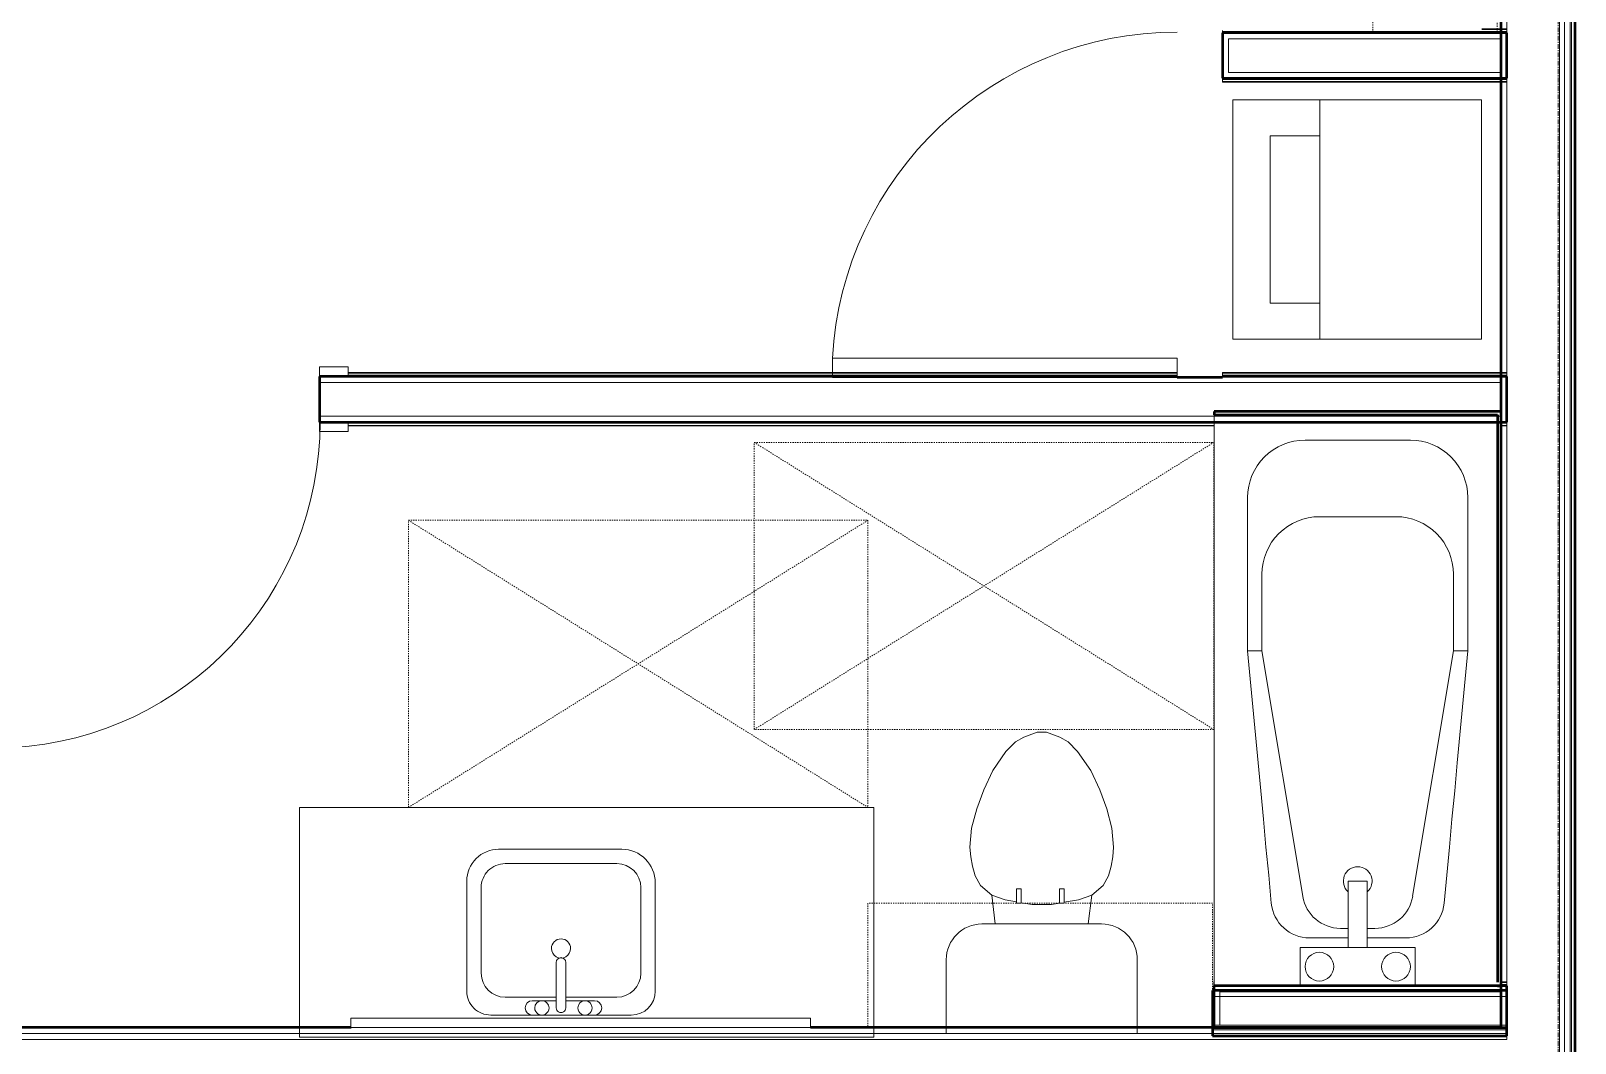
# Model space of a CAD drawing. Header units: inches. Extents: x -4235 to -464, y 9767 to 12347.
# Drawn here: x -3640.9 to -3479.5, y 11128.8 to 11234.6 of the extents above; entities that cross this region are included whole.
import ezdxf

# ---------------------------------------------------------------- set-up
doc = ezdxf.new("R2010")
doc.units = ezdxf.units.IN
doc.header["$MEASUREMENT"] = 0
doc.linetypes.add('Dash', pattern=[0.25, 0.125, -0.125])
doc.linetypes.add('Grid Line 1_2_', pattern=[0.875, 0.5, -0.125, 0.125, -0.125])
for name, color, linetype, lineweight in [('0-1', 170, 'Continuous', 5), ('0-2', 10, 'Continuous', 9), ('A-DOOR-1', 7, 'Continuous', 9), ('A-DOOR-2', 130, 'Continuous', 20), ('A-DOOR-FRAM-1', 130, 'Continuous', 20), ('A-FLOR-4', 192, 'Continuous', 9), ('A-GENM-HDLN-1', 7, 'Dash', 9), ('A-WALL-1', 250, 'Continuous', 50), ('A-WALL-2', 50, 'Continuous', 13), ('A-WALL-3', 10, 'Continuous', 9), ('A-WALL-4', 254, 'Continuous', 9), ('A-WALL-5', 7, 'Continuous', 9), ('I-WALL-1', 250, 'Continuous', 50), ('I-WALL-2', 10, 'Continuous', 9), ('I-WALL-3', 254, 'Continuous', 9), ('P-SANR-FIXT-1', 7, 'Continuous', 9), ('P-SANR-FIXT-2', 254, 'Continuous', 9), ('P-SANR-FIXT-3', 10, 'Continuous', 9), ('Q-CASE-1', 254, 'Continuous', 9), ('Q-CASE-2', 7, 'Continuous', 9), ('Q-CASE-3', 7, 'Dash', 9), ('Q-CASE-4', 10, 'Continuous', 9), ('S-GRID-1', 1, 'Grid Line 1_2_', 9)]:
    doc.layers.add(name, color=color, linetype=linetype, lineweight=lineweight)

# ---------------------------------------------------------------- blocks, each defined once
blk = doc.blocks.new('Basic Wall _ INT - W4BØF - _5_8 GYP - 2X4 WOOD_BATT_ - 5_8 GYP_ - ___-2685875-BACKGROUND - 3RD FLOOR')
at = {"layer": 'A-WALL-3'}
for p, q in [((-3610.72, 11198.45), (-3607.72, 11198.45)), ((-3486.67, 11198.8), (-3487.3, 11198.8)), ((-3487.3, 11198.45), (-3486.67, 11198.45)), ((-3486.67, 11198.8), (-3486.67, 11198.86)), ((-3486.67, 11198.86), (-3486.67, 11198.74)), ((-3486.67, 11198.66), (-3486.67, 11198.8)), ((-3486.67, 11198.74), (-3486.67, 11198.58)), ((-3486.67, 11198.59), (-3486.67, 11198.65)), ((-3486.67, 11198.58), (-3486.67, 11198.51)), ((-3486.67, 11198.51), (-3486.67, 11198.49)), ((-3486.67, 11198.49), (-3486.67, 11198.45)), ((-3486.67, 11198.45), (-3486.67, 11198.47))]:
    blk.add_line(p, q, dxfattribs=at)
at = {"layer": 'A-WALL-4'}
for p, q in [((-3521.12, 11198.8), (-3607.72, 11198.8)), ((-3607.72, 11198.45), (-3521.12, 11198.45)), ((-3521.12, 11198.8), (-3521.12, 11198.86)), ((-3521.12, 11198.66), (-3521.12, 11198.8)), ((-3521.12, 11198.59), (-3521.12, 11198.65)), ((-3521.12, 11198.45), (-3521.12, 11198.47)), ((-3516.37, 11198.86), (-3516.37, 11198.8)), ((-3516.37, 11198.8), (-3516.37, 11198.66)), ((-3487.3, 11198.8), (-3516.37, 11198.8)), ((-3516.37, 11198.65), (-3516.37, 11198.59)), ((-3516.37, 11198.47), (-3516.37, 11198.45)), ((-3516.37, 11198.45), (-3487.3, 11198.45)), ((-3486.67, 11198.86), (-3487.3, 11198.86)), ((-3486.67, 11198.58), (-3487.3, 11198.58))]:
    blk.add_line(p, q, dxfattribs=at)
at = {"layer": 'A-WALL-5'}
for p, q in [((-3521.12, 11198.86), (-3607.72, 11198.86)), ((-3521.12, 11198.58), (-3607.72, 11198.58)), ((-3521.12, 11198.86), (-3521.12, 11198.58)), ((-3521.12, 11198.58), (-3521.12, 11198.49)), ((-3521.12, 11198.49), (-3521.12, 11198.45)), ((-3516.37, 11198.58), (-3516.37, 11198.86)), ((-3487.3, 11198.86), (-3516.37, 11198.86)), ((-3487.3, 11198.58), (-3516.37, 11198.58)), ((-3516.37, 11198.49), (-3516.37, 11198.58)), ((-3516.37, 11198.45), (-3516.37, 11198.49))]:
    blk.add_line(p, q, dxfattribs=at)
blk = doc.blocks.new('Basic Wall _ INT - W4BØF - _5_8 GYP - 2X4 WOOD_BATT_ - 5_8 GYP_ - ___-2685874-BACKGROUND - 3RD FLOOR')
at = {"layer": 'A-WALL-3'}
for p, q in [((-3610.72, 11193.7), (-3607.72, 11193.7)), ((-3487.26, 11193.7), (-3486.67, 11193.7)), ((-3486.67, 11193.7), (-3486.67, 11193.66)), ((-3486.67, 11193.68), (-3486.67, 11193.7)), ((-3486.67, 11193.66), (-3486.67, 11193.6)), ((-3486.67, 11193.6), (-3486.67, 11193.58)), ((-3486.67, 11193.58), (-3486.67, 11193.5)), ((-3486.67, 11193.5), (-3486.67, 11193.56)), ((-3486.67, 11193.5), (-3486.67, 11193.29)), ((-3486.67, 11193.35), (-3486.67, 11193.49)), ((-3486.67, 11193.35), (-3487.26, 11193.35)), ((-3486.67, 11193.29), (-3486.67, 11193.35))]:
    blk.add_line(p, q, dxfattribs=at)
at = {"layer": 'A-WALL-4'}
for p, q in [((-3607.72, 11193.7), (-3517.26, 11193.7)), ((-3487.26, 11193.58), (-3486.67, 11193.58)), ((-3517.26, 11193.35), (-3607.72, 11193.35)), ((-3486.67, 11193.29), (-3487.26, 11193.29))]:
    blk.add_line(p, q, dxfattribs=at)
at = {"layer": 'A-WALL-5'}
for p, q in [((-3607.72, 11193.58), (-3517.26, 11193.58)), ((-3517.26, 11193.29), (-3607.72, 11193.29))]:
    blk.add_line(p, q, dxfattribs=at)
blk = doc.blocks.new('SWING - SINGLE - FLUSH - 2-10 x 6-8 - PRIVACY-3199407-BACKGROUND - 3RD FLOOR')
at = {"layer": 'A-DOOR-1'}
blk.add_arc((17, 2.37), 34.07, 93.3657, 180, dxfattribs=at)
at = {"layer": 'A-DOOR-2'}
for p, q in [((15, 2.37), (15, 36.38)), ((17, 36.38), (15, 36.38)), ((17, 2.37), (17, 36.38)), ((17, 2.37), (15, 2.37))]:
    blk.add_line(p, q, dxfattribs=at)
at = {"layer": 'A-DOOR-FRAM-1'}
for p, q in [((-17, 3.37), (-20, 3.37)), ((-20, 3.37), (-20, 2.37)), ((-17, 2.37), (-17, 3.37)), ((20, 3.37), (17, 3.37)), ((17, 3.37), (17, 2.37)), ((20, 2.37), (20, 3.37)), ((-20, 2.37), (-17, 2.37)), ((17, 2.37), (20, 2.37)), ((-17, -2.38), (-20, -2.38)), ((-20, -2.38), (-20, -3.38)), ((-17, -3.38), (-17, -2.38)), ((20, -2.38), (17, -2.38)), ((17, -2.38), (17, -3.38)), ((20, -3.38), (20, -2.38)), ((-20, -3.38), (-17, -3.38)), ((17, -3.38), (20, -3.38))]:
    blk.add_line(p, q, dxfattribs=at)
blk = doc.blocks.new('Stacked Washer and Dryer - 26_x25_ - Private-1372850-BACKGROUND - 3RD FLOOR')
at = {"layer": 'P-SANR-FIXT-1'}
for p, q in [((0, 12.5), (26, 12.5)), ((0, 12.5), (0, -12.5)), ((16.90625, -12.5), (16.90625, 12.5)), ((26, 12.5), (26, -12.5)), ((22.09375, 8.75), (16.90625, 8.75)), ((22.09375, -8.75), (22.09375, 8.75)), ((16.90625, -8.75), (22.09375, -8.75)), ((26, -12.5), (0, -12.5))]:
    blk.add_line(p, q, dxfattribs=at)
blk = doc.blocks.new('Basic Wall _ INT - W4BØF - _5_8 GYP - 2X4 WOOD_BATT_ - 5_8 GYP_ - ___-2685883-BACKGROUND - 3RD FLOOR')
at = {"layer": 'A-WALL-3'}
for p, q in [((-3487.3, 11229.61), (-3486.67, 11229.61)), ((-3486.67, 11229.26), (-3487.3, 11229.26)), ((-3486.67, 11229.61), (-3486.67, 11229.56)), ((-3486.67, 11229.58), (-3486.67, 11229.61)), ((-3486.67, 11229.56), (-3486.67, 11229.51)), ((-3486.67, 11229.51), (-3486.67, 11229.48)), ((-3486.67, 11229.48), (-3486.67, 11229.4)), ((-3486.67, 11229.4), (-3486.67, 11229.47)), ((-3486.67, 11229.4), (-3486.67, 11229.19)), ((-3486.67, 11229.26), (-3486.67, 11229.4)), ((-3486.67, 11229.19), (-3486.67, 11229.26))]:
    blk.add_line(p, q, dxfattribs=at)
at = {"layer": 'A-WALL-4'}
for p, q in [((-3516.37, 11229.61), (-3516.37, 11229.58)), ((-3516.37, 11229.61), (-3487.3, 11229.61)), ((-3516.37, 11229.47), (-3516.37, 11229.4)), ((-3516.37, 11229.4), (-3516.37, 11229.26)), ((-3516.37, 11229.26), (-3516.37, 11229.19)), ((-3487.3, 11229.26), (-3516.37, 11229.26)), ((-3487.3, 11229.48), (-3486.67, 11229.48)), ((-3486.67, 11229.19), (-3487.3, 11229.19))]:
    blk.add_line(p, q, dxfattribs=at)
at = {"layer": 'A-WALL-5'}
for p, q in [((-3516.37, 11229.56), (-3516.37, 11229.61)), ((-3516.37, 11229.48), (-3516.37, 11229.56)), ((-3516.37, 11229.48), (-3487.3, 11229.48)), ((-3516.37, 11229.19), (-3516.37, 11229.48)), ((-3487.3, 11229.19), (-3516.37, 11229.19))]:
    blk.add_line(p, q, dxfattribs=at)
blk = doc.blocks.new('Basic Wall _ INT - W4BØF - _5_8 GYP - 2X4 WOOD_BATT_ - 5_8 GYP_ - ___-2685882-BACKGROUND - 3RD FLOOR')
at = {"layer": 'A-WALL-3'}
for p, q in [((-3486.67, 11234.71), (-3487.3, 11234.71)), ((-3487.3, 11234.36), (-3486.67, 11234.36)), ((-3486.67, 11234.71), (-3486.67, 11234.77)), ((-3486.67, 11234.77), (-3486.67, 11234.56)), ((-3486.67, 11234.56), (-3486.67, 11234.71)), ((-3486.67, 11234.5), (-3486.67, 11234.56)), ((-3486.67, 11234.56), (-3486.67, 11234.48)), ((-3486.67, 11234.48), (-3486.67, 11234.42)), ((-3486.67, 11234.42), (-3486.67, 11234.4)), ((-3486.67, 11234.4), (-3486.67, 11234.36)), ((-3486.67, 11234.36), (-3486.67, 11234.38))]:
    blk.add_line(p, q, dxfattribs=at)
at = {"layer": 'A-WALL-4'}
for p, q in [((-3516.37, 11234.6), (-3516.37, 11234.56)), ((-3516.37, 11234.56), (-3516.37, 11234.5)), ((-3516.37, 11234.38), (-3516.37, 11234.36)), ((-3516.37, 11234.36), (-3487.3, 11234.36)), ((-3487.3, 11234.71), (-3489.3, 11234.71)), ((-3486.67, 11234.77), (-3487.3, 11234.77)), ((-3486.67, 11234.48), (-3487.3, 11234.48))]:
    blk.add_line(p, q, dxfattribs=at)
at = {"layer": 'A-WALL-5'}
for p, q in [((-3516.37, 11234.48), (-3516.37, 11234.6)), ((-3487.3, 11234.48), (-3516.37, 11234.48)), ((-3516.37, 11234.4), (-3516.37, 11234.48)), ((-3516.37, 11234.36), (-3516.37, 11234.4)), ((-3487.3, 11234.77), (-3489.3, 11234.77))]:
    blk.add_line(p, q, dxfattribs=at)
blk = doc.blocks.new('SWING - SINGLE - FLUSH - 36_ x 80_ - OFFSET PIVOT DOOR AT MAGIC PAK AND WASHER_DRYER-3199415-BACKGROUND - 3RD FLOOR')
at = {"layer": 'A-DOOR-1'}
blk.add_arc((18, -2.37), 36.07, 180, 266.8211, dxfattribs=at)
at = {"layer": 'A-DOOR-2'}
for p, q in [((16, -2.37), (16, -38.39)), ((18, -2.37), (16, -2.37)), ((18, -2.37), (18, -38.39)), ((18, -38.39), (16, -38.39))]:
    blk.add_line(p, q, dxfattribs=at)
blk = doc.blocks.new('300 Series Wall Hung Cabinet_302 - 18_ x 36_-2359323-BACKGROUND - 3RD FLOOR')
at = {"layer": 'Q-CASE-2'}
for p, q in [((-1.76, 14.69), (-2.25, 14.69)), ((-2.25, 14.69), (-2.25, 13.19)), ((-1.76, 13.19), (-1.76, 14.69)), ((2.24, 14.69), (1.75, 14.69)), ((1.75, 14.69), (1.75, 13.19)), ((2.24, 13.19), (2.24, 14.69)), ((-1.76, 13.19), (-2.25, 13.19)), ((2.24, 13.19), (1.75, 13.19))]:
    blk.add_line(p, q, dxfattribs=at)
at = {"layer": 'Q-CASE-3'}
for p, q in [((-18, 0.19), (-18, 13.19)), ((-18, 13.19), (18, 13.19)), ((18, 13.19), (18, 0.19)), ((18, 0.19), (-18, 0.19))]:
    blk.add_line(p, q, dxfattribs=at)
blk = doc.blocks.new('M_Sink Vanity-Square - 500 x 440mm-V227-BACKGROUND - 3RD FLOOR')
at = {"layer": 'P-SANR-FIXT-1'}
for p, q in [((7.96, 7.09), (-6.72, 7.09)), ((3.62, 7.09), (-2.88, 7.09)), ((0.12, 5.22), (-5.22, 5.22)), ((-2.88, 5.59), (0.12, 5.59)), ((0.12, 6.33), (0.12, 1.59)), ((1.12, 6.33), (1.12, 1.59)), ((1.12, 5.59), (3.62, 5.59)), ((6.46, 5.22), (1.12, 5.22)), ((-9.22, 4.59), (-9.22, -6.73)), ((10.46, -6.91), (10.46, 4.59)), ((-7.72, 2.72), (-7.72, -6.23)), ((8.96, -6.23), (8.96, 2.72)), ((-5.22, -8.73), (6.46, -8.73)), ((-5.72, -10.23), (7.14, -10.23))]:
    blk.add_line(p, q, dxfattribs=at)
for centre, radius, start, end in [((-6.72, 4.59), 2.5, 90, 180), ((-2.88, 6.34), 0.75, 90, 270), ((-1.88, 6.34), 0.75, 360, 180), ((0.62, 6.33), 0.5, 360, 180), ((2.62, 6.34), 0.75, 360, 180), ((3.62, 6.34), 0.75, 270, 90), ((7.96, 4.59), 2.5, 360, 90), ((-5.22, 2.72), 2.5, 90, 180), ((-1.88, 6.34), 0.75, 180, 0), ((2.62, 6.34), 0.75, 180, 360), ((6.46, 2.72), 2.5, 0, 90), ((0.62, 0.13), 1, 360, 180), ((0.62, 0.13), 1, 180, 0), ((0.62, 1.59), 0.5, 180, 0), ((-5.22, -6.23), 2.5, 180, 270), ((6.46, -6.23), 2.5, 270, 0), ((-5.72, -6.73), 3.5, 180, 270), ((7.14, -6.91), 3.32, 270, 0)]:
    blk.add_arc(centre, radius, start, end, dxfattribs=at)
blk = doc.blocks.new('Toilet-Domestic-3D - Toilet-Domestic-3D-V304-BACKGROUND - 3RD FLOOR')
at = {"layer": 'P-SANR-FIXT-1'}
for p, q in [((-2.74, 11), (-1.87, 11.5)), ((-1.87, 11.5), (-0.5, 12)), ((-0.5, 12), (0.5, 12)), ((0.5, 12), (1.87, 11.5)), ((1.87, 11.5), (2.74, 11)), ((-5.13, 8), (-3.74, 10)), ((-3.74, 10), (-2.74, 11)), ((2.74, 11), (3.74, 10)), ((3.74, 10), (5.13, 8)), ((-6.06, 6), (-5.13, 8)), ((5.13, 8), (6.06, 6)), ((-6.79, 4), (-6.06, 6)), ((6.06, 6), (6.79, 4)), ((-7.33, 1.99), (-6.79, 4)), ((6.79, 4), (7.33, 1.99)), ((-7.5, 0), (-7.33, 1.99)), ((7.33, 1.99), (7.5, 0)), ((-7.41, -1), (-7.5, 0)), ((-7.24, -2), (-7.41, -1)), ((7.41, -1), (7.24, -2)), ((7.5, 0), (7.41, -1)), ((-6.97, -3), (-7.24, -2)), ((-6.4, -4), (-6.97, -3)), ((6.97, -3), (6.4, -4)), ((7.24, -2), (6.97, -3)), ((-5.21, -5), (-6.4, -4)), ((6.4, -4), (5.21, -5)), ((-3.84, -5.5), (-5.21, -5)), ((-4.86, -8.02), (-5.21, -5)), ((-2.65, -5.71), (-3.84, -5.5)), ((-1, -6), (-2.16, -5.8)), ((1, -6), (-1, -6)), ((1.85, -5.85), (1, -6)), ((3.84, -5.5), (2.34, -5.76)), ((5.21, -5), (3.84, -5.5)), ((4.86, -8.02), (5.21, -5)), ((6.25, -8.02), (-6.25, -8.02)), ((-9.98, -11.75), (-9.98, -18.85)), ((9.98, -18.85), (9.98, -11.75))]:
    blk.add_line(p, q, dxfattribs=at)
for centre, start, end in [((-6.25, -11.75), 90, 180), ((6.25, -11.75), 0, 90)]:
    blk.add_arc(centre, 3.73, start, end, dxfattribs=at)
at = {"layer": 'P-SANR-FIXT-2'}
for p, q in [((-9.98, -18.85), (-9.98, -19.48)), ((9.98, -19.48), (9.98, -18.85))]:
    blk.add_line(p, q, dxfattribs=at)
at = {"layer": 'P-SANR-FIXT-3'}
blk.add_line((-9.98, -19.48), (9.98, -19.48), dxfattribs=at)
blk = doc.blocks.new('Bath Vanity - Bath Vanity 60_-2708009-BACKGROUND - 3RD FLOOR')
at = {"layer": 'Q-CASE-1'}
for p, q in [((30.74, 0), (-29.26, 0)), ((-29.26, 0), (-29.26, -1)), ((30.74, -1), (30.74, 0))]:
    blk.add_line(p, q, dxfattribs=at)
at = {"layer": 'Q-CASE-2'}
for p, q in [((-29.26, -1), (-29.26, -24)), ((30.74, -24), (30.74, -1)), ((-29.26, -24), (30.74, -24))]:
    blk.add_line(p, q, dxfattribs=at)
blk = doc.blocks.new('Bath Tub - Maestro - 60_x30_-V306-BACKGROUND - 3RD FLOOR')
at = {"layer": 'P-SANR-FIXT-1'}
for p, q in [((58.89, 0), (0.38, 0)), ((35, -3.5), (51, -3.5)), ((35, -5), (35, -3.5)), ((35, -5), (9.35, -9.26)), ((43, -5), (35, -5)), ((4, -9), (0.38, -9)), ((4, -14), (4, -9)), ((57, -9.5), (57, -20.5)), ((5, -14), (5, -9.96)), ((49, -19), (49, -11)), ((4, -16), (4, -14)), ((4, -14), (10.94, -14)), ((6, -13.2), (6, -14)), ((10.94, -16), (10.94, -14)), ((4, -21), (4, -16)), ((10.94, -16), (4, -16)), ((5, -20.04), (5, -16)), ((6, -16), (6, -16.8)), ((9.35, -20.74), (35, -25)), ((0.38, -21), (4, -21)), ((35, -25), (35, -26.5)), ((35, -25), (43, -25)), ((51, -26.5), (35, -26.5))]:
    blk.add_line(p, q, dxfattribs=at)
at = {"layer": 'P-SANR-FIXT-1', "flags": 128}
for points in [[(8.63, -5.97), (11.56, -5.7), (14.49, -5.42), (17.42, -5.15), (20.35, -4.87), (23.28, -4.6), (26.21, -4.32), (29.14, -4.05), (32.07, -3.77), (35, -3.5)], [(35, -26.5), (32.07, -26.23), (29.14, -25.95), (26.21, -25.68), (23.28, -25.4), (20.35, -25.13), (17.42, -24.85), (14.49, -24.58), (11.56, -24.3), (8.63, -24.03)]]:
    blk.add_lwpolyline(points, dxfattribs=at)
at = {"layer": 'P-SANR-FIXT-1'}
for centre, radius, start, end in [((51, -9.5), 6, 0, 90), ((9, -9.96), 4, 95.3558, 180), ((43, -11), 6, 360, 90), ((2, -11), 1.5, 0, 180), ((10, -13.2), 4, 99.4223, 180), ((2, -11), 1.5, 180, 360), ((10.94, -15), 1.5, 0, 137.9289), ((10.94, -15), 1.5, 222.0711, 360), ((2, -19), 1.5, 0, 180), ((10, -16.8), 4, 180, 260.5777), ((2, -19), 1.5, 180, 360), ((43, -19), 6, 270, 0), ((9, -20.04), 4, 180, 264.6442), ((51, -20.5), 6, 270, 0)]:
    blk.add_arc(centre, radius, start, end, dxfattribs=at)
at = {"layer": 'P-SANR-FIXT-2'}
for p, q in [((0.38, 0), (0, 0)), ((59.63, 0), (58.89, 0)), ((0.38, -9), (0, -9)), ((0, -21), (0.38, -21))]:
    blk.add_line(p, q, dxfattribs=at)
at = {"layer": 'P-SANR-FIXT-3'}
for p, q in [((0, 0), (0, -9)), ((60, 0), (59.63, 0)), ((60, -29.97), (60, 0)), ((0, -9), (0, -21)), ((0, -9), (0, -21)), ((0, -21), (0, -29.97)), ((0, -30), (58.89, -30)), ((58.89, -30), (59.48, -30)), ((59.51, -30), (60, -30))]:
    blk.add_line(p, q, dxfattribs=at)
blk = doc.blocks.new('ADA Clearances - 30_x48_-1721104-BACKGROUND - 3RD FLOOR')
at = {"layer": 'A-GENM-HDLN-1'}
for p, q in [((15, 24), (-15, -24)), ((-15, 24), (15, -24)), ((-15, -24), (-15, 24)), ((-15, 24), (15, 24)), ((15, 24), (15, -24)), ((15, -24), (-15, -24))]:
    blk.add_line(p, q, dxfattribs=at)
blk = doc.blocks.new('ADA Clearances - 30_x48_-V305-BACKGROUND - 3RD FLOOR')
at = {"layer": 'A-GENM-HDLN-1'}
for p, q in [((15, 24), (-15, -24)), ((-15, 24), (15, -24)), ((-15, 24), (15, 24)), ((15, 24), (15, -24)), ((15, -24), (-15, -24))]:
    blk.add_line(p, q, dxfattribs=at)
blk = doc.blocks.new('BATHROOM MIRROR - BATHROOM MIRROR 48_-3124766-BACKGROUND - 3RD FLOOR')
at = {"layer": 'Q-CASE-2'}
for p, q in [((24.74, 24), (-23.26, 24)), ((-23.26, 23), (-23.26, 24)), ((-23.26, 23), (24.74, 23)), ((24.74, 24), (24.74, 23))]:
    blk.add_line(p, q, dxfattribs=at)
at = {"layer": 'Q-CASE-4'}
blk.add_line((21.74, 24), (-20.26, 24), dxfattribs=at)
blk = doc.blocks.new('300 Series Wall Hung Cabinet_326 - 36_-2909952-BACKGROUND - 3RD FLOOR')
at = {"layer": 'Q-CASE-2'}
for p, q in [((-2.5, -13.19), (-2.01, -13.19)), ((-2.5, -13.19), (-2.5, -14.69)), ((-2.01, -14.69), (-2.01, -13.19)), ((2, -13.19), (2.49, -13.19)), ((2, -13.19), (2, -14.69)), ((2.49, -14.69), (2.49, -13.19)), ((-2.5, -14.69), (-2.01, -14.69)), ((2, -14.69), (2.49, -14.69))]:
    blk.add_line(p, q, dxfattribs=at)
at = {"layer": 'Q-CASE-3'}
for p, q in [((18, -0.19), (-18, -0.19)), ((-18, -0.19), (-18, -13.19)), ((18, -13.19), (18, -0.19)), ((-18, -13.19), (18, -13.19))]:
    blk.add_line(p, q, dxfattribs=at)
blk = doc.blocks.new('Basic Wall _ INT - W4FØF - INT - _5_8 GYP - 2X4 WOOD_BATT__ - ___-3084564-BACKGROUND - 3RD FLOOR')
at = {"layer": 'A-WALL-3'}
for p, q in [((-3486.67, 11135.17), (-3487.26, 11135.17)), ((-3487.26, 11134.81), (-3486.67, 11134.81)), ((-3486.67, 11135.17), (-3486.67, 11135.23)), ((-3486.67, 11135.23), (-3486.67, 11134.94)), ((-3486.67, 11135.02), (-3486.67, 11135.17)), ((-3486.67, 11134.95), (-3486.67, 11135.02)), ((-3486.67, 11134.94), (-3486.67, 11134.86)), ((-3486.67, 11134.86), (-3486.67, 11134.81)), ((-3486.67, 11134.81), (-3486.67, 11134.84))]:
    blk.add_line(p, q, dxfattribs=at)
at = {"layer": 'A-WALL-4'}
for p, q in [((-3517.3, 11135.23), (-3517.3, 11135.17)), ((-3517.3, 11135.17), (-3517.3, 11135.02)), ((-3517.3, 11135.02), (-3517.3, 11134.95)), ((-3517.3, 11134.84), (-3517.3, 11134.81)), ((-3486.67, 11135.23), (-3487.26, 11135.23)), ((-3486.67, 11134.94), (-3487.26, 11134.94))]:
    blk.add_line(p, q, dxfattribs=at)
at = {"layer": 'A-WALL-5'}
for p, q in [((-3517.3, 11134.94), (-3517.3, 11135.23)), ((-3517.3, 11134.86), (-3517.3, 11134.94)), ((-3517.3, 11134.81), (-3517.3, 11134.86))]:
    blk.add_line(p, q, dxfattribs=at)
blk = doc.blocks.new('CTR - 1st Phase - Unit Layouts_rvt-2-BACKGROUND - 3RD FLOOR')
at = {"layer": 'A-WALL-1'}
for p, q in [((-3486.67, 11234.36), (-3516.37, 11234.36)), ((-3516.37, 11234.36), (-3516.37, 11233.73)), ((-3516.37, 11233.73), (-3516.37, 11230.23)), ((-3486.67, 11233.73), (-3486.67, 11234.36)), ((-3486.67, 11230.23), (-3486.67, 11233.73)), ((-3516.37, 11230.23), (-3516.37, 11229.61)), ((-3516.37, 11229.61), (-3486.67, 11229.61)), ((-3486.67, 11229.61), (-3486.67, 11230.23)), ((-3521.12, 11198.45), (-3610.72, 11198.45)), ((-3610.72, 11198.45), (-3610.72, 11193.7)), ((-3521.12, 11198.36), (-3521.12, 11198.45)), ((-3516.37, 11198.36), (-3521.12, 11198.36)), ((-3486.67, 11198.45), (-3516.37, 11198.45)), ((-3516.37, 11198.45), (-3516.37, 11198.36)), ((-3486.67, 11197.83), (-3486.67, 11198.45)), ((-3486.67, 11194.33), (-3486.67, 11197.83)), ((-3610.72, 11193.7), (-3486.67, 11193.7)), ((-3487.64, 11194.81), (-3517.26, 11194.81)), ((-3517.26, 11194.81), (-3517.26, 11194.44)), ((-3517.26, 11194.44), (-3487.64, 11194.44)), ((-3487.26, 11194.81), (-3487.64, 11194.81)), ((-3487.64, 11194.44), (-3487.64, 11135.19)), ((-3487.26, 11134.81), (-3487.26, 11194.81)), ((-3486.67, 11193.7), (-3486.67, 11194.33)), ((-3486.67, 11134.81), (-3517.3, 11134.81)), ((-3517.3, 11134.81), (-3517.3, 11134.19)), ((-3517.3, 11134.19), (-3517.3, 11130.69)), ((-3487.64, 11134.81), (-3487.26, 11134.81)), ((-3486.67, 11134.19), (-3486.67, 11134.81)), ((-3486.67, 11130.69), (-3486.67, 11134.19)), ((-3517.3, 11130.69), (-3517.3, 11130.44)), ((-3486.67, 11130.44), (-3486.67, 11130.69)), ((-3517.3, 11130.44), (-3486.67, 11130.44))]:
    blk.add_line(p, q, dxfattribs=at)
at = {"layer": 'A-WALL-2'}
for p, q in [((-3515.75, 11230.23), (-3515.75, 11233.73)), ((-3487.3, 11233.73), (-3515.75, 11233.73)), ((-3487.3, 11230.23), (-3487.3, 11233.73)), ((-3487.3, 11230.23), (-3515.75, 11230.23)), ((-3487.3, 11197.83), (-3610.72, 11197.83)), ((-3487.3, 11197.83), (-3487.3, 11194.33)), ((-3487.3, 11194.33), (-3610.72, 11194.33)), ((-3516.67, 11134.19), (-3516.67, 11130.69)), ((-3487.3, 11134.19), (-3516.67, 11134.19)), ((-3487.3, 11130.69), (-3487.3, 11134.19)), ((-3486.67, 11133.7), (-3517.42, 11133.7)), ((-3516.67, 11130.69), (-3517.3, 11130.69)), ((-3516.67, 11130.69), (-3517.3, 11130.69)), ((-3487.3, 11130.69), (-3516.67, 11130.69)), ((-3486.67, 11130.69), (-3487.3, 11130.69)), ((-3486.67, 11130.69), (-3487.3, 11130.69)), ((-3486.67, 11130.2), (-3517.42, 11130.2))]:
    blk.add_line(p, q, dxfattribs=at)
at = {"layer": 'A-WALL-3'}
for p, q in [((-3487.3, 11234.36), (-3516.37, 11234.36)), ((-3486.67, 11234.36), (-3487.3, 11234.36)), ((-3486.67, 11234.36), (-3486.67, 11229.61)), ((-3516.37, 11229.61), (-3487.3, 11229.61)), ((-3487.3, 11229.61), (-3486.67, 11229.61)), ((-3607.72, 11198.45), (-3610.72, 11198.45)), ((-3521.12, 11198.45), (-3607.72, 11198.45)), ((-3487.3, 11198.45), (-3516.37, 11198.45)), ((-3486.67, 11198.45), (-3487.3, 11198.45)), ((-3486.67, 11198.45), (-3486.67, 11193.7)), ((-3610.72, 11193.7), (-3607.72, 11193.7)), ((-3607.72, 11193.7), (-3517.26, 11193.7)), ((-3487.64, 11194.81), (-3517.26, 11194.81)), ((-3517.26, 11194.44), (-3517.26, 11194.81)), ((-3517.26, 11194.44), (-3487.64, 11194.44)), ((-3487.64, 11194.81), (-3487.3, 11194.81)), ((-3487.64, 11194.44), (-3487.64, 11194.33)), ((-3487.64, 11194.32), (-3487.64, 11193.7)), ((-3487.26, 11194.33), (-3487.26, 11194.81)), ((-3487.26, 11193.7), (-3487.26, 11194.29)), ((-3487.26, 11193.7), (-3486.67, 11193.7)), ((-3487.26, 11134.81), (-3487.26, 11193.7)), ((-3517.3, 11130.44), (-3517.3, 11134.33)), ((-3487.3, 11134.81), (-3487.64, 11134.81)), ((-3486.67, 11134.81), (-3487.26, 11134.81)), ((-3486.67, 11134.81), (-3486.67, 11134.33)), ((-3486.67, 11134.33), (-3486.67, 11130.44)), ((-3517.3, 11130.44), (-3486.67, 11130.44))]:
    blk.add_line(p, q, dxfattribs=at)
at = {"layer": 'A-WALL-4'}
for p, q in [((-3516.37, 11229.61), (-3516.37, 11234.36)), ((-3610.72, 11193.7), (-3610.72, 11198.45)), ((-3521.12, 11198.45), (-3521.12, 11198.36)), ((-3521.12, 11198.36), (-3516.37, 11198.36)), ((-3516.37, 11198.36), (-3516.37, 11198.45)), ((-3487.64, 11193.7), (-3487.64, 11135.19)), ((-3517.3, 11134.33), (-3517.3, 11134.81))]:
    blk.add_line(p, q, dxfattribs=at)
at = {"layer": 'I-WALL-1'}
for p, q in [((-3486.67, 11134.33), (-3517.42, 11134.33)), ((-3517.42, 11134.33), (-3517.42, 11129.58)), ((-3486.67, 11129.58), (-3486.67, 11134.33)), ((-3517.42, 11129.58), (-3486.67, 11129.58))]:
    blk.add_line(p, q, dxfattribs=at)
at = {"layer": 'I-WALL-2'}
for p, q in [((-3487.3, 11134.33), (-3517.3, 11134.33)), ((-3486.67, 11134.33), (-3487.29, 11134.33)), ((-3486.67, 11134.33), (-3486.67, 11130.44)), ((-3517.42, 11129.58), (-3517.42, 11130.44)), ((-3517.42, 11129.58), (-3486.67, 11129.58)), ((-3486.67, 11130.44), (-3486.67, 11129.58))]:
    blk.add_line(p, q, dxfattribs=at)
at = {"layer": 'I-WALL-3'}
for p in [(-3517.42, 11130.44), (-3517.3, 11134.33)]:
    blk.add_line(p, (-3517.42, 11134.33), dxfattribs=at)
at = {"layer": '0-2'}
for name, p, rotation in [('300 Series Wall Hung Cabinet_302 - 18_ x 36_-2359323-BACKGROUND - 3RD FLOOR', (-3487.49, 11252.36), 90.00000000001026), ('SWING - SINGLE - FLUSH - 36_ x 80_ - OFFSET PIVOT DOOR AT MAGIC PAK AND WASHER_DRYER-3199415-BACKGROUND - 3RD FLOOR', (-3518.75, 11216.36), 270), ('Stacked Washer and Dryer - 26_x25_ - Private-1372850-BACKGROUND - 3RD FLOOR', (-3489.32, 11214.86), 180), ('SWING - SINGLE - FLUSH - 2-10 x 6-8 - PRIVACY-3199407-BACKGROUND - 3RD FLOOR', (-3627.72, 11196.08), 180), ('Bath Tub - Maestro - 60_x30_-V306-BACKGROUND - 3RD FLOOR', (-3517.26, 11134.81), 89.9999999999273), ('ADA Clearances - 30_x48_-1721104-BACKGROUND - 3RD FLOOR', (-3541.3, 11176.58), 89.99999999999805), ('ADA Clearances - 30_x48_-V305-BACKGROUND - 3RD FLOOR', (-3577.42, 11168.44), 89.99999999995721), ('Bath Vanity - Bath Vanity 60_-2708009-BACKGROUND - 3RD FLOOR', (-3582.06, 11129.44), 180), ('M_Sink Vanity-Square - 500 x 440mm-V227-BACKGROUND - 3RD FLOOR', (-3584.86, 11138.84), 180), ('300 Series Wall Hung Cabinet_326 - 36_-2909952-BACKGROUND - 3RD FLOOR', (-3535.42, 11130.25), 180), ('BATHROOM MIRROR - BATHROOM MIRROR 48_-3124766-BACKGROUND - 3RD FLOOR', (-3582.69, 11154.44), 180)]:
    blk.add_blockref(name, p, dxfattribs=dict(at, rotation=rotation))
for name, p in [('Basic Wall _ INT - W4BØF - _5_8 GYP - 2X4 WOOD_BATT_ - 5_8 GYP_ - ___-2685882-BACKGROUND - 3RD FLOOR', (0, 0)), ('Basic Wall _ INT - W4BØF - _5_8 GYP - 2X4 WOOD_BATT_ - 5_8 GYP_ - ___-2685883-BACKGROUND - 3RD FLOOR', (0, 0)), ('Basic Wall _ INT - W4BØF - _5_8 GYP - 2X4 WOOD_BATT_ - 5_8 GYP_ - ___-2685875-BACKGROUND - 3RD FLOOR', (0, 0)), ('Basic Wall _ INT - W4BØF - _5_8 GYP - 2X4 WOOD_BATT_ - 5_8 GYP_ - ___-2685874-BACKGROUND - 3RD FLOOR', (0, 0)), ('Toilet-Domestic-3D - Toilet-Domestic-3D-V304-BACKGROUND - 3RD FLOOR', (-3535.26, 11149.29)), ('Basic Wall _ INT - W4FØF - INT - _5_8 GYP - 2X4 WOOD_BATT__ - ___-3084564-BACKGROUND - 3RD FLOOR', (0, 0))]:
    blk.add_blockref(name, p, dxfattribs=at)
blk = doc.blocks.new('CTR - 1st Phase - Common Walls_rvt-2-BACKGROUND - 3RD FLOOR')
at = {"layer": 'A-WALL-2'}
for p, q in [((-3486.67, 11129.81), (-3486.67, 11362.61)), ((-3481.17, 11033.56), (-3481.17, 11362.61)), ((-3480.67, 11033.56), (-3480.67, 11362.61)), ((-3480.05, 11033.56), (-3480.05, 11362.61)), ((-3487.3, 11129.81), (-3852.47, 11129.81)), ((-3487.3, 11129.19), (-3852.47, 11129.19)), ((-3486.67, 11129.81), (-3487.3, 11129.81)), ((-3486.67, 11129.19), (-3487.3, 11129.19)), ((-3486.67, 11129.81), (-3486.67, 11129.19)), ((-3486.67, 11129.19), (-3486.67, 11129.81))]:
    blk.add_line(p, q, dxfattribs=at)
at = {"layer": 'I-WALL-1'}
for p, q in [((-3487.3, 11362.61), (-3487.3, 11130.44)), ((-3479.55, 11033.56), (-3479.55, 11362.61)), ((-3607.42, 11130.44), (-3852.47, 11130.44)), ((-3487.3, 11130.44), (-3559.42, 11130.44))]:
    blk.add_line(p, q, dxfattribs=at)
at = {"layer": 'I-WALL-2'}
for p, q in [((-3487.3, 11234.56), (-3487.3, 11234.5)), ((-3487.3, 11234.34), (-3487.3, 11233.73)), ((-3487.3, 11233.73), (-3487.3, 11230.23)), ((-3487.3, 11230.23), (-3487.3, 11229.62)), ((-3487.3, 11229.46), (-3487.3, 11229.41)), ((-3487.3, 11229.4), (-3487.3, 11229.31)), ((-3487.3, 11229.31), (-3487.3, 11229.2)), ((-3487.3, 11198.86), (-3487.3, 11198.75)), ((-3487.3, 11198.74), (-3487.3, 11198.65)), ((-3487.3, 11198.65), (-3487.3, 11198.6)), ((-3487.3, 11198.45), (-3487.3, 11197.83)), ((-3487.3, 11197.83), (-3487.3, 11194.81)), ((-3487.3, 11134.8), (-3487.3, 11134.33)), ((-3487.3, 11134.33), (-3487.3, 11134.19)), ((-3487.3, 11134.19), (-3487.3, 11130.69)), ((-3487.3, 11130.69), (-3487.3, 11130.44)), ((-3517.3, 11130.44), (-3517.42, 11130.44)), ((-3487.3, 11130.44), (-3517.3, 11130.44))]:
    blk.add_line(p, q, dxfattribs=at)
at = {"layer": 'I-WALL-3'}
for p, q in [((-3479.55, 11033.56), (-3479.55, 11362.61)), ((-3487.3, 11229.2), (-3487.3, 11198.86)), ((-3612.8, 11130.44), (-3652.74, 11130.44)), ((-3545.24, 11130.44), (-3552.8, 11130.44)), ((-3517.42, 11130.44), (-3525.29, 11130.44))]:
    blk.add_line(p, q, dxfattribs=at)

msp = doc.modelspace()

# ---------------------------------------------------------------- linework, layer by layer
at = {"layer": 'A-FLOR-4'}
for p, q in [((-3479.92, 11434.99), (-3479.92, 11026.19)), ((-3481.17, 11027.44), (-3481.17, 11369.24))]:
    msp.add_line(p, q, dxfattribs=at)
at = {"layer": 'S-GRID-1'}
msp.add_line((-3481.32, 9836.18), (-3481.32, 12297.93), dxfattribs=at)

# ---------------------------------------------------------------- block references
at = {"layer": '0-1'}
for name in ['CTR - 1st Phase - Unit Layouts_rvt-2-BACKGROUND - 3RD FLOOR', 'CTR - 1st Phase - Common Walls_rvt-2-BACKGROUND - 3RD FLOOR']:
    msp.add_blockref(name, (0, 0), dxfattribs=at)

doc.saveas('drawing.dxf')
